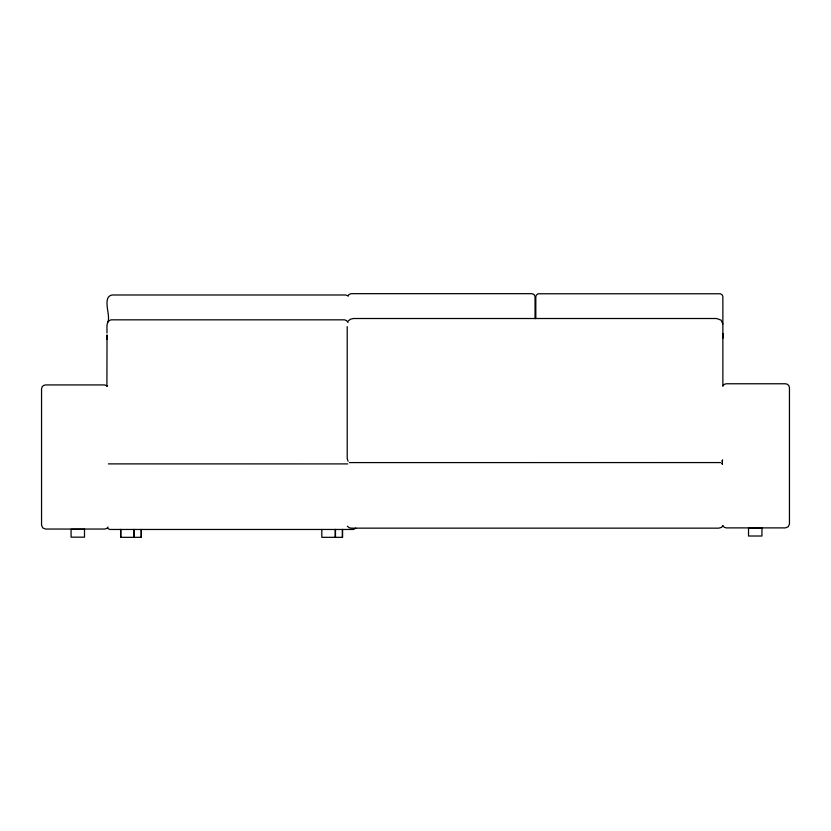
<?xml version="1.0" encoding="UTF-8"?>
<svg xmlns="http://www.w3.org/2000/svg" width="831" height="831" viewBox="0 0 831 831"><rect width="100%" height="100%" fill="white"/><g stroke="black" fill="none" stroke-linecap="round" stroke-linejoin="round"><path stroke-width="1.25" d="M106.908 339.235L107.033 334.924L106.898 386.238M106.929 333.023C107.428 328.796 105.257 321.119 111.105 319.831L344.501 319.831L346.517 320.558L347.981 322.542M722.866 525.524L721.64 527.384L718.69 528.152L351.388 528.152L349.3 527.799L347.358 526.21M348.096 295.961L348.978 294.506L351.108 293.675L531.923 293.675L534.053 294.506L535.039 296.719L535.039 318.595M722.025 461.247L722.658 459.938M108.092 527.083L106.617 528.526L104.602 529.046L45.57 529.046L42.724 527.893L41.55 525.119L41.55 388.856L42.09 386.893L43.565 385.449L45.57 384.93L104.602 384.93L107.448 386.072M355.813 528.152L353.487 529.461L109.65 529.461L107.324 528.152M722.908 385.729L724.383 384.286L726.398 383.766L785.43 383.766L787.435 384.286L788.91 385.729L789.45 387.693L789.45 523.956L788.276 526.74L785.43 527.893L726.398 527.893L724.383 527.363L722.908 525.919M348.054 321.233L350.35 319.239L353.476 318.512L716.602 318.512L721.038 320.101L722.866 323.945M349.394 462.597L720.56 462.576M108.373 463.885L347.722 463.906M348.303 295.815L345.561 294.984L112.154 294.984C101.372 296.958 111.427 316.445 107.615 322.428M721.64 463.407L722.305 463.947M348.054 461.247L347.213 458.535L347.213 326.614M722.866 386.218L722.866 296.719L722.357 295.088L720.529 293.769L538.156 293.769L536.327 295.088L535.818 296.719L535.818 318.595M722.368 460.364L722.368 464.259M342.59 529.461L342.59 537.325L321.815 537.325L321.815 529.461M342.351 529.461L342.351 537.325M335.475 529.461L335.475 537.325M335.225 529.461L335.225 537.325M141.384 529.461L141.384 537.325L120.609 537.325L120.609 529.461M141.145 529.461L141.145 537.325M134.269 529.461L134.269 537.325M134.02 529.461L134.02 537.325M120.848 529.461L120.848 537.325M761.934 528.152L748.523 528.152L748.523 536.016L761.934 536.016L761.934 528.152M84.492 529.316L71.082 529.316L71.082 537.169L84.492 537.169L84.492 529.316M722.866 333.636L722.866 337.947L722.866 333.636"/></g></svg>
